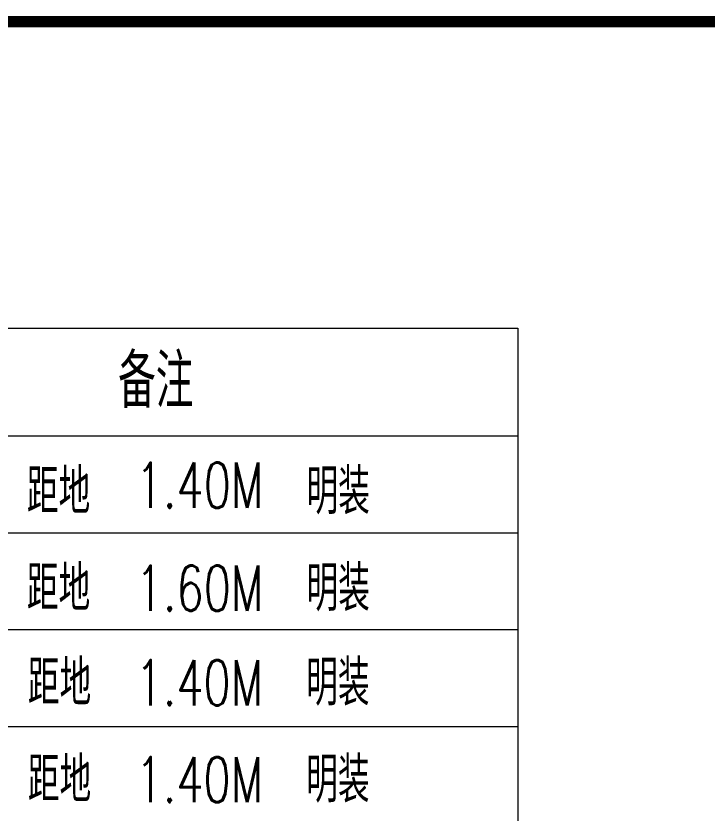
# Model space of a CAD drawing. Header units: inches. Extents: x -3272461 to -2504170, y 403793 to 1071042.
# Drawn here: x -2983557 to -2977455, y 891146 to 898181 of the extents above; entities that cross this region are included whole.
import ezdxf

# ---------------------------------------------------------------- set-up
doc = ezdxf.new("R2010")
doc.units = ezdxf.units.IN
doc.header["$LTSCALE"] = 1000
doc.header["$MEASUREMENT"] = 0
doc.layers.get('0').update_dxf_attribs({"lineweight": 18})
doc.layers.add('PUB_TEXT', color=7, linetype='Continuous', lineweight=18)
doc.layers.add('PUB_TITLE', color=153, linetype='Continuous', lineweight=18)
doc.styles.add('_HZTXT', font='simplex.shx', dxfattribs={"width": 0.8, "bigfont": 'hztxt.shx'})

msp = doc.modelspace()

# ---------------------------------------------------------------- linework, layer by layer
for p, q in [((-2996789.1, 895424.2), (-2979126.1, 895424.2)), ((-2979126.1, 895424.2), (-2979126.1, 885069.2)), ((-2996789.1, 894474.2), (-2979126.1, 894474.2)), ((-2996789.1, 893619.2), (-2979126.1, 893619.2)), ((-2996789.1, 892764.2), (-2979126.1, 892764.2)), ((-2996789.1, 891909.2), (-2979126.1, 891909.2))]:
    msp.add_line(p, q)
at = {"layer": 'PUB_TITLE'}
msp.add_lwpolyline([(-2971402.2, 858130.6, 100, 100, 0), (-2971402.2, 898130.6, 100, 100, 0), (-3027302.2, 898130.6, 100, 100, 0), (-3027302.2, 858130.6, 100, 100, 0)], format="xyseb", close=True, dxfattribs=at)

# ---------------------------------------------------------------- texts
at = {"layer": 'PUB_TEXT', "color": 7, "style": '_HZTXT', "width": 0.7}
for s, height, p in [('备注', 475, (-2982655.2, 894721.2)), ('距地', 400, (-2983460.7, 893784.2)), ('1.40M', 400, (-2982499.6, 893838.4)), ('明装', 400, (-2980991.5, 893784.2)), ('距地', 400, (-2983460.7, 892929.2)), ('1.60M', 400, (-2982499.6, 892929.2)), ('明装', 400, (-2980991.5, 892929.2)), ('距地', 400, (-2983452.1, 892095.3)), ('明装', 400, (-2980994.1, 892095.3)), ('1.40M', 400, (-2982500.6, 892095.3)), ('距地', 400, (-2983452.1, 891240.3)), ('1.40M', 400, (-2982500.6, 891240.3)), ('明装', 400, (-2980994.1, 891240.3))]:
    msp.add_text(s, height=height, dxfattribs=at).set_placement(p)

doc.saveas('drawing.dxf')
